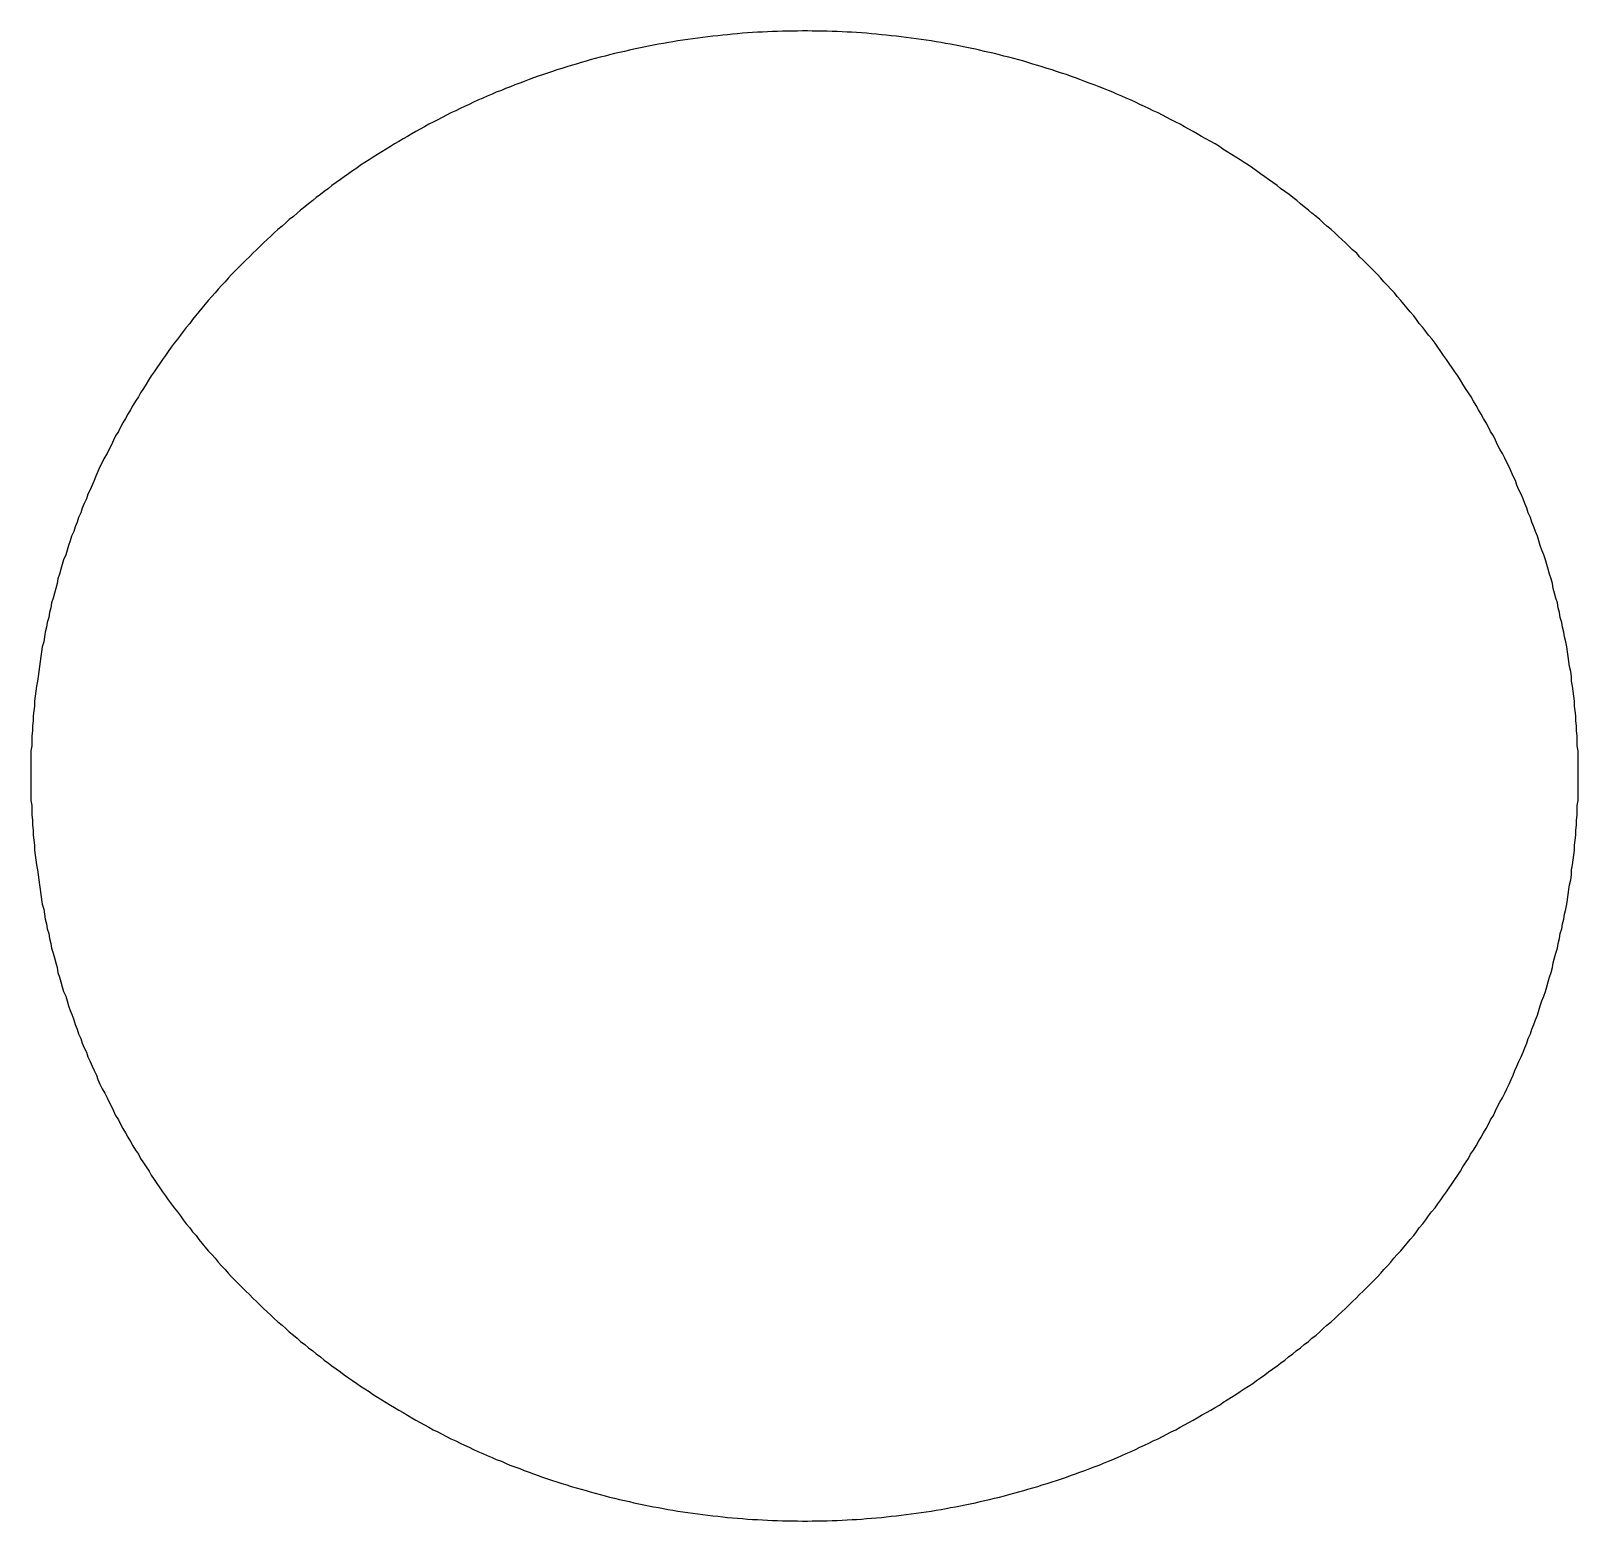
# Model space of a CAD drawing. Extents: x 4511820 to 5180432, y -1526536 to -944957.
# Drawn here: x 5013706.24 to 5013724.43, y -1423181.41 to -1423163.89 of the extents above; entities that cross this region are included whole.
import ezdxf

# ---------------------------------------------------------------- set-up
doc = ezdxf.new("R2010")
doc.units = 0
doc.header["$MEASUREMENT"] = 0
doc.layers.add('Z-Kúrenie', color=101, linetype='CONTINUOUS')

msp = doc.modelspace()

# ---------------------------------------------------------------- linework, layer by layer
at = {"layer": 'Z-Kúrenie'}
for points in [[(5013724.432, -1423172.648, 0), (5013724.432, -1423172.589, 0), (5013724.432, -1423172.531, 0), (5013724.432, -1423172.472, 0), (5013724.432, -1423172.414, 0), (5013724.432, -1423172.356, 0), (5013724.423, -1423172.297, 0), (5013724.423, -1423172.239, 0), (5013724.423, -1423172.18, 0), (5013724.415, -1423172.122, 0), (5013724.415, -1423172.063, 0), (5013724.407, -1423172.005, 0), (5013724.407, -1423171.947, 0), (5013724.398, -1423171.888, 0), (5013724.39, -1423171.83, 0), (5013724.39, -1423171.772, 0), (5013724.381, -1423171.714, 0), (5013724.373, -1423171.655, 0), (5013724.365, -1423171.597, 0), (5013724.356, -1423171.539, 0), (5013724.356, -1423171.481, 0), (5013724.348, -1423171.423, 0), (5013724.331, -1423171.365, 0), (5013724.323, -1423171.307, 0), (5013724.315, -1423171.249, 0), (5013724.306, -1423171.191, 0), (5013724.298, -1423171.134, 0), (5013724.289, -1423171.076, 0), (5013724.273, -1423171.018, 0), (5013724.264, -1423170.961, 0), (5013724.248, -1423170.903, 0), (5013724.239, -1423170.846, 0), (5013724.222, -1423170.789, 0), (5013724.214, -1423170.732, 0), (5013724.197, -1423170.675, 0), (5013724.189, -1423170.618, 0), (5013724.172, -1423170.561, 0), (5013724.156, -1423170.504, 0), (5013724.139, -1423170.447, 0), (5013724.13, -1423170.391, 0), (5013724.114, -1423170.334, 0), (5013724.097, -1423170.278, 0), (5013724.08, -1423170.222, 0), (5013724.063, -1423170.166, 0), (5013724.047, -1423170.11, 0), (5013724.03, -1423170.054, 0), (5013724.005, -1423169.998, 0), (5013723.988, -1423169.942, 0), (5013723.971, -1423169.887, 0), (5013723.955, -1423169.832, 0), (5013723.93, -1423169.776, 0), (5013723.913, -1423169.721, 0), (5013723.888, -1423169.667, 0), (5013723.871, -1423169.612, 0), (5013723.846, -1423169.557, 0), (5013723.829, -1423169.503, 0), (5013723.804, -1423169.448, 0), (5013723.787, -1423169.394, 0), (5013723.762, -1423169.34, 0), (5013723.737, -1423169.286, 0), (5013723.712, -1423169.232, 0), (5013723.695, -1423169.179, 0), (5013723.67, -1423169.126, 0), (5013723.645, -1423169.072, 0), (5013723.62, -1423169.019, 0), (5013723.595, -1423168.966, 0), (5013723.57, -1423168.914, 0), (5013723.545, -1423168.861, 0), (5013723.511, -1423168.809, 0), (5013723.486, -1423168.757, 0), (5013723.461, -1423168.705, 0), (5013723.436, -1423168.653, 0), (5013723.402, -1423168.601, 0), (5013723.377, -1423168.55, 0), (5013723.352, -1423168.499, 0), (5013723.319, -1423168.447, 0), (5013723.294, -1423168.397, 0), (5013723.26, -1423168.346, 0), (5013723.235, -1423168.296, 0), (5013723.201, -1423168.245, 0), (5013723.176, -1423168.195, 0), (5013723.143, -1423168.145, 0), (5013723.109, -1423168.096, 0), (5013723.076, -1423168.046, 0), (5013723.051, -1423167.997, 0), (5013723.017, -1423167.948, 0), (5013722.984, -1423167.899, 0), (5013722.95, -1423167.851, 0), (5013722.917, -1423167.803, 0), (5013722.883, -1423167.754, 0), (5013722.85, -1423167.707, 0), (5013722.817, -1423167.659, 0), (5013722.783, -1423167.611, 0), (5013722.75, -1423167.564, 0), (5013722.716, -1423167.517, 0), (5013722.674, -1423167.47, 0), (5013722.641, -1423167.424, 0), (5013722.607, -1423167.378, 0), (5013722.565, -1423167.332, 0), (5013722.532, -1423167.286, 0), (5013722.499, -1423167.24, 0), (5013722.457, -1423167.195, 0), (5013722.423, -1423167.15, 0), (5013722.381, -1423167.105, 0), (5013722.348, -1423167.061, 0), (5013722.306, -1423167.016, 0), (5013722.273, -1423166.972, 0), (5013722.231, -1423166.929, 0), (5013722.189, -1423166.885, 0), (5013722.147, -1423166.842, 0), (5013722.114, -1423166.799, 0), (5013722.072, -1423166.756, 0), (5013722.03, -1423166.714, 0), (5013721.988, -1423166.671, 0), (5013721.946, -1423166.629, 0), (5013721.904, -1423166.588, 0), (5013721.863, -1423166.546, 0), (5013721.829, -1423166.505, 0), (5013721.779, -1423166.464, 0), (5013721.737, -1423166.424, 0), (5013721.695, -1423166.384, 0), (5013721.653, -1423166.344, 0), (5013721.611, -1423166.304, 0), (5013721.57, -1423166.264, 0), (5013721.528, -1423166.225, 0), (5013721.478, -1423166.186, 0), (5013721.436, -1423166.148, 0), (5013721.394, -1423166.11, 0), (5013721.352, -1423166.072, 0), (5013721.302, -1423166.034, 0), (5013721.26, -1423165.997, 0), (5013721.21, -1423165.959, 0), (5013721.168, -1423165.923, 0), (5013721.126, -1423165.886, 0), (5013721.076, -1423165.85, 0), (5013721.034, -1423165.814, 0), (5013720.984, -1423165.778, 0), (5013720.934, -1423165.743, 0), (5013720.892, -1423165.708, 0), (5013720.842, -1423165.673, 0), (5013720.791, -1423165.639, 0), (5013720.75, -1423165.605, 0), (5013720.699, -1423165.571, 0), (5013720.649, -1423165.537, 0), (5013720.607, -1423165.504, 0), (5013720.557, -1423165.471, 0), (5013720.507, -1423165.439, 0), (5013720.457, -1423165.407, 0), (5013720.406, -1423165.375, 0), (5013720.356, -1423165.343, 0), (5013720.306, -1423165.312, 0), (5013720.256, -1423165.281, 0), (5013720.214, -1423165.25, 0), (5013720.164, -1423165.22, 0), (5013720.113, -1423165.19, 0), (5013720.055, -1423165.16, 0), (5013720.005, -1423165.131, 0), (5013719.954, -1423165.102, 0), (5013719.904, -1423165.073, 0), (5013719.854, -1423165.045, 0), (5013719.804, -1423165.017, 0), (5013719.754, -1423164.989, 0), (5013719.703, -1423164.962, 0), (5013719.645, -1423164.935, 0), (5013719.595, -1423164.908, 0), (5013719.544, -1423164.881, 0), (5013719.494, -1423164.855, 0), (5013719.436, -1423164.83, 0), (5013719.385, -1423164.804, 0), (5013719.335, -1423164.779, 0), (5013719.277, -1423164.755, 0), (5013719.226, -1423164.73, 0), (5013719.176, -1423164.706, 0), (5013719.118, -1423164.682, 0), (5013719.067, -1423164.659, 0), (5013719.009, -1423164.636, 0), (5013718.959, -1423164.613, 0), (5013718.908, -1423164.591, 0), (5013718.85, -1423164.569, 0), (5013718.8, -1423164.547, 0), (5013718.741, -1423164.526, 0), (5013718.682, -1423164.505, 0), (5013718.632, -1423164.484, 0), (5013718.574, -1423164.464, 0), (5013718.523, -1423164.444, 0), (5013718.465, -1423164.424, 0), (5013718.415, -1423164.405, 0), (5013718.356, -1423164.386, 0), (5013718.298, -1423164.368, 0), (5013718.247, -1423164.349, 0), (5013718.189, -1423164.332, 0), (5013718.13, -1423164.314, 0), (5013718.08, -1423164.297, 0), (5013718.021, -1423164.28, 0), (5013717.963, -1423164.264, 0), (5013717.913, -1423164.247, 0), (5013717.854, -1423164.232, 0), (5013717.795, -1423164.216, 0), (5013717.737, -1423164.201, 0), (5013717.678, -1423164.187, 0), (5013717.628, -1423164.172, 0), (5013717.569, -1423164.158, 0), (5013717.511, -1423164.145, 0), (5013717.452, -1423164.131, 0), (5013717.394, -1423164.118, 0), (5013717.344, -1423164.106, 0), (5013717.285, -1423164.094, 0), (5013717.226, -1423164.082, 0), (5013717.168, -1423164.07, 0), (5013717.109, -1423164.059, 0), (5013717.051, -1423164.048, 0), (5013716.992, -1423164.038, 0), (5013716.942, -1423164.028, 0), (5013716.883, -1423164.018, 0), (5013716.825, -1423164.009, 0), (5013716.766, -1423164, 0), (5013716.707, -1423163.991, 0), (5013716.649, -1423163.983, 0), (5013716.59, -1423163.975, 0), (5013716.532, -1423163.967, 0), (5013716.473, -1423163.96, 0), (5013716.415, -1423163.953, 0), (5013716.356, -1423163.947, 0), (5013716.297, -1423163.94, 0), (5013716.239, -1423163.935, 0), (5013716.18, -1423163.929, 0), (5013716.122, -1423163.924, 0), (5013716.063, -1423163.919, 0), (5013716.005, -1423163.915, 0), (5013715.946, -1423163.911, 0), (5013715.887, -1423163.907, 0), (5013715.837, -1423163.904, 0), (5013715.779, -1423163.901, 0), (5013715.72, -1423163.899, 0), (5013715.661, -1423163.897, 0), (5013715.603, -1423163.895, 0), (5013715.544, -1423163.893, 0), (5013715.486, -1423163.892, 0), (5013715.427, -1423163.892, 0), (5013715.369, -1423163.891, 0), (5013715.31, -1423163.891, 0), (5013715.251, -1423163.892, 0), (5013715.193, -1423163.892, 0), (5013715.134, -1423163.893, 0), (5013715.076, -1423163.895, 0), (5013715.017, -1423163.897, 0), (5013714.958, -1423163.899, 0), (5013714.9, -1423163.901, 0), (5013714.841, -1423163.904, 0), (5013714.783, -1423163.907, 0), (5013714.724, -1423163.911, 0), (5013714.666, -1423163.915, 0), (5013714.607, -1423163.919, 0), (5013714.548, -1423163.924, 0), (5013714.49, -1423163.929, 0), (5013714.431, -1423163.935, 0), (5013714.373, -1423163.94, 0), (5013714.314, -1423163.947, 0), (5013714.256, -1423163.953, 0), (5013714.197, -1423163.96, 0), (5013714.138, -1423163.967, 0), (5013714.08, -1423163.975, 0), (5013714.021, -1423163.983, 0), (5013713.963, -1423163.991, 0), (5013713.904, -1423164, 0), (5013713.845, -1423164.009, 0), (5013713.787, -1423164.018, 0), (5013713.737, -1423164.028, 0), (5013713.678, -1423164.038, 0), (5013713.62, -1423164.048, 0), (5013713.561, -1423164.059, 0), (5013713.502, -1423164.07, 0), (5013713.444, -1423164.082, 0), (5013713.385, -1423164.094, 0), (5013713.327, -1423164.106, 0), (5013713.276, -1423164.118, 0), (5013713.218, -1423164.131, 0), (5013713.159, -1423164.145, 0), (5013713.101, -1423164.158, 0), (5013713.042, -1423164.172, 0), (5013712.992, -1423164.187, 0), (5013712.933, -1423164.201, 0), (5013712.875, -1423164.216, 0), (5013712.816, -1423164.232, 0), (5013712.766, -1423164.247, 0), (5013712.707, -1423164.264, 0), (5013712.649, -1423164.28, 0), (5013712.59, -1423164.297, 0), (5013712.54, -1423164.314, 0), (5013712.481, -1423164.332, 0), (5013712.423, -1423164.349, 0), (5013712.373, -1423164.368, 0), (5013712.314, -1423164.386, 0), (5013712.264, -1423164.405, 0), (5013712.205, -1423164.424, 0), (5013712.147, -1423164.444, 0), (5013712.096, -1423164.464, 0), (5013712.038, -1423164.484, 0), (5013711.988, -1423164.505, 0), (5013711.929, -1423164.526, 0), (5013711.879, -1423164.547, 0), (5013711.82, -1423164.569, 0), (5013711.77, -1423164.591, 0), (5013711.711, -1423164.613, 0), (5013711.661, -1423164.636, 0), (5013711.603, -1423164.659, 0), (5013711.552, -1423164.682, 0), (5013711.494, -1423164.706, 0), (5013711.444, -1423164.73, 0), (5013711.393, -1423164.755, 0), (5013711.335, -1423164.779, 0), (5013711.285, -1423164.804, 0), (5013711.234, -1423164.83, 0), (5013711.176, -1423164.855, 0), (5013711.126, -1423164.881, 0), (5013711.075, -1423164.908, 0), (5013711.025, -1423164.935, 0), (5013710.967, -1423164.962, 0), (5013710.916, -1423164.989, 0), (5013710.866, -1423165.017, 0), (5013710.816, -1423165.045, 0), (5013710.766, -1423165.073, 0), (5013710.716, -1423165.102, 0), (5013710.665, -1423165.131, 0), (5013710.615, -1423165.16, 0), (5013710.565, -1423165.19, 0), (5013710.515, -1423165.22, 0), (5013710.465, -1423165.25, 0), (5013710.414, -1423165.281, 0), (5013710.364, -1423165.312, 0), (5013710.314, -1423165.343, 0), (5013710.264, -1423165.375, 0), (5013710.214, -1423165.407, 0), (5013710.163, -1423165.439, 0), (5013710.113, -1423165.471, 0), (5013710.071, -1423165.504, 0), (5013710.021, -1423165.537, 0), (5013709.971, -1423165.571, 0), (5013709.921, -1423165.605, 0), (5013709.879, -1423165.639, 0), (5013709.829, -1423165.673, 0), (5013709.778, -1423165.708, 0), (5013709.736, -1423165.743, 0), (5013709.686, -1423165.778, 0), (5013709.644, -1423165.814, 0), (5013709.594, -1423165.85, 0), (5013709.552, -1423165.886, 0), (5013709.502, -1423165.923, 0), (5013709.46, -1423165.959, 0), (5013709.41, -1423165.997, 0), (5013709.368, -1423166.034, 0), (5013709.326, -1423166.072, 0), (5013709.276, -1423166.11, 0), (5013709.234, -1423166.148, 0), (5013709.193, -1423166.186, 0), (5013709.142, -1423166.225, 0), (5013709.1, -1423166.264, 0), (5013709.059, -1423166.304, 0), (5013709.017, -1423166.344, 0), (5013708.975, -1423166.384, 0), (5013708.933, -1423166.424, 0), (5013708.891, -1423166.464, 0), (5013708.849, -1423166.505, 0), (5013708.808, -1423166.546, 0), (5013708.766, -1423166.588, 0), (5013708.724, -1423166.629, 0), (5013708.682, -1423166.671, 0), (5013708.64, -1423166.714, 0), (5013708.598, -1423166.756, 0), (5013708.557, -1423166.799, 0), (5013708.523, -1423166.842, 0), (5013708.481, -1423166.885, 0), (5013708.439, -1423166.929, 0), (5013708.406, -1423166.972, 0), (5013708.364, -1423167.016, 0), (5013708.322, -1423167.061, 0), (5013708.289, -1423167.105, 0), (5013708.247, -1423167.15, 0), (5013708.213, -1423167.195, 0), (5013708.172, -1423167.24, 0), (5013708.138, -1423167.286, 0), (5013708.105, -1423167.332, 0), (5013708.063, -1423167.378, 0), (5013708.029, -1423167.424, 0), (5013707.996, -1423167.47, 0), (5013707.962, -1423167.517, 0), (5013707.921, -1423167.564, 0), (5013707.887, -1423167.611, 0), (5013707.854, -1423167.659, 0), (5013707.82, -1423167.707, 0), (5013707.787, -1423167.754, 0), (5013707.753, -1423167.803, 0), (5013707.72, -1423167.851, 0), (5013707.686, -1423167.899, 0), (5013707.653, -1423167.948, 0), (5013707.619, -1423167.997, 0), (5013707.594, -1423168.046, 0), (5013707.561, -1423168.096, 0), (5013707.527, -1423168.145, 0), (5013707.502, -1423168.195, 0), (5013707.469, -1423168.245, 0), (5013707.435, -1423168.296, 0), (5013707.41, -1423168.346, 0), (5013707.377, -1423168.397, 0), (5013707.351, -1423168.447, 0), (5013707.318, -1423168.499, 0), (5013707.293, -1423168.55, 0), (5013707.268, -1423168.601, 0), (5013707.234, -1423168.653, 0), (5013707.209, -1423168.705, 0), (5013707.184, -1423168.757, 0), (5013707.159, -1423168.809, 0), (5013707.134, -1423168.861, 0), (5013707.1, -1423168.914, 0), (5013707.075, -1423168.966, 0), (5013707.05, -1423169.019, 0), (5013707.025, -1423169.072, 0), (5013707, -1423169.126, 0), (5013706.983, -1423169.179, 0), (5013706.958, -1423169.232, 0), (5013706.933, -1423169.286, 0), (5013706.908, -1423169.34, 0), (5013706.891, -1423169.394, 0), (5013706.866, -1423169.448, 0), (5013706.841, -1423169.503, 0), (5013706.824, -1423169.557, 0), (5013706.799, -1423169.612, 0), (5013706.782, -1423169.667, 0), (5013706.757, -1423169.721, 0), (5013706.741, -1423169.776, 0), (5013706.715, -1423169.832, 0), (5013706.699, -1423169.887, 0), (5013706.682, -1423169.942, 0), (5013706.665, -1423169.998, 0), (5013706.648, -1423170.054, 0), (5013706.623, -1423170.11, 0), (5013706.607, -1423170.166, 0), (5013706.59, -1423170.222, 0), (5013706.573, -1423170.278, 0), (5013706.556, -1423170.334, 0), (5013706.548, -1423170.391, 0), (5013706.531, -1423170.447, 0), (5013706.515, -1423170.504, 0), (5013706.498, -1423170.561, 0), (5013706.481, -1423170.618, 0), (5013706.473, -1423170.675, 0), (5013706.456, -1423170.732, 0), (5013706.448, -1423170.789, 0), (5013706.431, -1423170.846, 0), (5013706.423, -1423170.903, 0), (5013706.406, -1423170.961, 0), (5013706.397, -1423171.018, 0), (5013706.389, -1423171.076, 0), (5013706.372, -1423171.134, 0), (5013706.364, -1423171.191, 0), (5013706.356, -1423171.249, 0), (5013706.347, -1423171.307, 0), (5013706.339, -1423171.365, 0), (5013706.33, -1423171.423, 0), (5013706.322, -1423171.481, 0), (5013706.314, -1423171.539, 0), (5013706.305, -1423171.597, 0), (5013706.297, -1423171.655, 0), (5013706.289, -1423171.714, 0), (5013706.28, -1423171.772, 0), (5013706.28, -1423171.83, 0), (5013706.272, -1423171.888, 0), (5013706.264, -1423171.947, 0), (5013706.264, -1423172.005, 0), (5013706.255, -1423172.063, 0), (5013706.255, -1423172.122, 0), (5013706.247, -1423172.18, 0), (5013706.247, -1423172.239, 0), (5013706.247, -1423172.297, 0), (5013706.238, -1423172.356, 0), (5013706.238, -1423172.414, 0), (5013706.238, -1423172.472, 0), (5013706.238, -1423172.531, 0), (5013706.238, -1423172.589, 0), (5013706.238, -1423172.648, 0)], [(5013706.238, -1423172.648, 0), (5013706.238, -1423172.706, 0), (5013706.238, -1423172.765, 0), (5013706.238, -1423172.823, 0), (5013706.238, -1423172.881, 0), (5013706.238, -1423172.94, 0), (5013706.247, -1423172.998, 0), (5013706.247, -1423173.057, 0), (5013706.247, -1423173.115, 0), (5013706.255, -1423173.174, 0), (5013706.255, -1423173.232, 0), (5013706.264, -1423173.291, 0), (5013706.264, -1423173.349, 0), (5013706.272, -1423173.407, 0), (5013706.28, -1423173.466, 0), (5013706.28, -1423173.524, 0), (5013706.289, -1423173.582, 0), (5013706.297, -1423173.64, 0), (5013706.305, -1423173.699, 0), (5013706.314, -1423173.757, 0), (5013706.322, -1423173.815, 0), (5013706.33, -1423173.873, 0), (5013706.339, -1423173.931, 0), (5013706.347, -1423173.989, 0), (5013706.356, -1423174.047, 0), (5013706.364, -1423174.105, 0), (5013706.372, -1423174.162, 0), (5013706.389, -1423174.22, 0), (5013706.397, -1423174.278, 0), (5013706.406, -1423174.335, 0), (5013706.423, -1423174.393, 0), (5013706.431, -1423174.45, 0), (5013706.448, -1423174.507, 0), (5013706.456, -1423174.564, 0), (5013706.473, -1423174.622, 0), (5013706.481, -1423174.679, 0), (5013706.498, -1423174.735, 0), (5013706.515, -1423174.792, 0), (5013706.531, -1423174.849, 0), (5013706.548, -1423174.905, 0), (5013706.556, -1423174.962, 0), (5013706.573, -1423175.018, 0), (5013706.59, -1423175.075, 0), (5013706.607, -1423175.131, 0), (5013706.623, -1423175.187, 0), (5013706.648, -1423175.243, 0), (5013706.665, -1423175.298, 0), (5013706.682, -1423175.354, 0), (5013706.699, -1423175.409, 0), (5013706.724, -1423175.465, 0), (5013706.741, -1423175.52, 0), (5013706.757, -1423175.575, 0), (5013706.782, -1423175.63, 0), (5013706.799, -1423175.685, 0), (5013706.824, -1423175.739, 0), (5013706.841, -1423175.794, 0), (5013706.866, -1423175.848, 0), (5013706.891, -1423175.902, 0), (5013706.908, -1423175.956, 0), (5013706.933, -1423176.01, 0), (5013706.958, -1423176.064, 0), (5013706.983, -1423176.118, 0), (5013707.008, -1423176.171, 0), (5013707.025, -1423176.224, 0), (5013707.05, -1423176.277, 0), (5013707.075, -1423176.33, 0), (5013707.109, -1423176.383, 0), (5013707.134, -1423176.436, 0), (5013707.159, -1423176.488, 0), (5013707.184, -1423176.54, 0), (5013707.209, -1423176.592, 0), (5013707.234, -1423176.644, 0), (5013707.268, -1423176.696, 0), (5013707.293, -1423176.747, 0), (5013707.318, -1423176.798, 0), (5013707.351, -1423176.849, 0), (5013707.377, -1423176.9, 0), (5013707.41, -1423176.951, 0), (5013707.435, -1423177.001, 0), (5013707.469, -1423177.052, 0), (5013707.502, -1423177.102, 0), (5013707.527, -1423177.152, 0), (5013707.561, -1423177.201, 0), (5013707.594, -1423177.251, 0), (5013707.628, -1423177.3, 0), (5013707.653, -1423177.349, 0), (5013707.686, -1423177.398, 0), (5013707.72, -1423177.446, 0), (5013707.753, -1423177.495, 0), (5013707.787, -1423177.543, 0), (5013707.82, -1423177.591, 0), (5013707.854, -1423177.638, 0), (5013707.887, -1423177.686, 0), (5013707.921, -1423177.733, 0), (5013707.962, -1423177.78, 0), (5013707.996, -1423177.827, 0), (5013708.029, -1423177.873, 0), (5013708.063, -1423177.92, 0), (5013708.105, -1423177.966, 0), (5013708.138, -1423178.012, 0), (5013708.18, -1423178.057, 0), (5013708.213, -1423178.102, 0), (5013708.247, -1423178.148, 0), (5013708.289, -1423178.192, 0), (5013708.322, -1423178.237, 0), (5013708.364, -1423178.281, 0), (5013708.406, -1423178.325, 0), (5013708.439, -1423178.369, 0), (5013708.481, -1423178.413, 0), (5013708.523, -1423178.456, 0), (5013708.557, -1423178.499, 0), (5013708.598, -1423178.542, 0), (5013708.64, -1423178.584, 0), (5013708.682, -1423178.627, 0), (5013708.724, -1423178.669, 0), (5013708.766, -1423178.71, 0), (5013708.808, -1423178.752, 0), (5013708.849, -1423178.793, 0), (5013708.891, -1423178.834, 0), (5013708.933, -1423178.874, 0), (5013708.975, -1423178.915, 0), (5013709.017, -1423178.955, 0), (5013709.059, -1423178.995, 0), (5013709.1, -1423179.034, 0), (5013709.142, -1423179.073, 0), (5013709.193, -1423179.112, 0), (5013709.234, -1423179.151, 0), (5013709.276, -1423179.189, 0), (5013709.326, -1423179.227, 0), (5013709.368, -1423179.265, 0), (5013709.41, -1423179.302, 0), (5013709.46, -1423179.34, 0), (5013709.502, -1423179.376, 0), (5013709.552, -1423179.413, 0), (5013709.594, -1423179.449, 0), (5013709.644, -1423179.485, 0), (5013709.686, -1423179.521, 0), (5013709.736, -1423179.556, 0), (5013709.778, -1423179.591, 0), (5013709.829, -1423179.626, 0), (5013709.879, -1423179.661, 0), (5013709.921, -1423179.695, 0), (5013709.971, -1423179.729, 0), (5013710.021, -1423179.762, 0), (5013710.071, -1423179.796, 0), (5013710.113, -1423179.828, 0), (5013710.163, -1423179.861, 0), (5013710.214, -1423179.893, 0), (5013710.264, -1423179.925, 0), (5013710.314, -1423179.957, 0), (5013710.364, -1423179.988, 0), (5013710.414, -1423180.019, 0), (5013710.465, -1423180.05, 0), (5013710.515, -1423180.081, 0), (5013710.565, -1423180.111, 0), (5013710.615, -1423180.14, 0), (5013710.665, -1423180.17, 0), (5013710.716, -1423180.199, 0), (5013710.766, -1423180.228, 0), (5013710.816, -1423180.256, 0), (5013710.866, -1423180.284, 0), (5013710.916, -1423180.312, 0), (5013710.967, -1423180.34, 0), (5013711.025, -1423180.367, 0), (5013711.075, -1423180.394, 0), (5013711.126, -1423180.42, 0), (5013711.176, -1423180.446, 0), (5013711.234, -1423180.472, 0), (5013711.285, -1423180.498, 0), (5013711.335, -1423180.523, 0), (5013711.393, -1423180.547, 0), (5013711.444, -1423180.572, 0), (5013711.494, -1423180.596, 0), (5013711.552, -1423180.62, 0), (5013711.603, -1423180.643, 0), (5013711.661, -1423180.666, 0), (5013711.711, -1423180.689, 0), (5013711.77, -1423180.712, 0), (5013711.82, -1423180.734, 0), (5013711.87, -1423180.756, 0), (5013711.929, -1423180.777, 0), (5013711.988, -1423180.798, 0), (5013712.038, -1423180.819, 0), (5013712.096, -1423180.839, 0), (5013712.147, -1423180.859, 0), (5013712.205, -1423180.879, 0), (5013712.255, -1423180.898, 0), (5013712.314, -1423180.917, 0), (5013712.373, -1423180.936, 0), (5013712.423, -1423180.954, 0), (5013712.481, -1423180.972, 0), (5013712.54, -1423180.99, 0), (5013712.59, -1423181.007, 0), (5013712.649, -1423181.024, 0), (5013712.707, -1423181.04, 0), (5013712.766, -1423181.057, 0), (5013712.816, -1423181.072, 0), (5013712.875, -1423181.088, 0), (5013712.933, -1423181.103, 0), (5013712.992, -1423181.118, 0), (5013713.042, -1423181.132, 0), (5013713.101, -1423181.146, 0), (5013713.159, -1423181.16, 0), (5013713.218, -1423181.173, 0), (5013713.276, -1423181.186, 0), (5013713.327, -1423181.199, 0), (5013713.385, -1423181.211, 0), (5013713.444, -1423181.223, 0), (5013713.502, -1423181.235, 0), (5013713.561, -1423181.246, 0), (5013713.62, -1423181.257, 0), (5013713.678, -1423181.267, 0), (5013713.728, -1423181.278, 0), (5013713.787, -1423181.287, 0), (5013713.845, -1423181.297, 0), (5013713.904, -1423181.306, 0), (5013713.963, -1423181.314, 0), (5013714.021, -1423181.323, 0), (5013714.08, -1423181.331, 0), (5013714.138, -1423181.338, 0), (5013714.197, -1423181.346, 0), (5013714.256, -1423181.353, 0), (5013714.314, -1423181.359, 0), (5013714.373, -1423181.365, 0), (5013714.431, -1423181.371, 0), (5013714.49, -1423181.376, 0), (5013714.548, -1423181.382, 0), (5013714.607, -1423181.386, 0), (5013714.666, -1423181.391, 0), (5013714.724, -1423181.395, 0), (5013714.783, -1423181.398, 0), (5013714.841, -1423181.402, 0), (5013714.9, -1423181.405, 0), (5013714.958, -1423181.407, 0), (5013715.017, -1423181.409, 0), (5013715.076, -1423181.411, 0), (5013715.134, -1423181.413, 0), (5013715.193, -1423181.414, 0), (5013715.251, -1423181.414, 0), (5013715.31, -1423181.415, 0), (5013715.369, -1423181.415, 0), (5013715.427, -1423181.414, 0), (5013715.486, -1423181.414, 0), (5013715.544, -1423181.413, 0), (5013715.603, -1423181.411, 0), (5013715.661, -1423181.409, 0), (5013715.72, -1423181.407, 0), (5013715.779, -1423181.405, 0), (5013715.837, -1423181.402, 0), (5013715.896, -1423181.398, 0), (5013715.946, -1423181.395, 0), (5013716.005, -1423181.391, 0), (5013716.063, -1423181.386, 0), (5013716.122, -1423181.382, 0), (5013716.18, -1423181.376, 0), (5013716.239, -1423181.371, 0), (5013716.297, -1423181.365, 0), (5013716.356, -1423181.359, 0), (5013716.415, -1423181.353, 0), (5013716.473, -1423181.346, 0), (5013716.532, -1423181.338, 0), (5013716.59, -1423181.331, 0), (5013716.649, -1423181.323, 0), (5013716.707, -1423181.314, 0), (5013716.766, -1423181.306, 0), (5013716.825, -1423181.297, 0), (5013716.883, -1423181.287, 0), (5013716.942, -1423181.278, 0), (5013717, -1423181.267, 0), (5013717.051, -1423181.257, 0), (5013717.109, -1423181.246, 0), (5013717.168, -1423181.235, 0), (5013717.226, -1423181.223, 0), (5013717.285, -1423181.211, 0), (5013717.344, -1423181.199, 0), (5013717.402, -1423181.186, 0), (5013717.452, -1423181.173, 0), (5013717.511, -1423181.16, 0), (5013717.569, -1423181.146, 0), (5013717.628, -1423181.132, 0), (5013717.687, -1423181.118, 0), (5013717.737, -1423181.103, 0), (5013717.795, -1423181.088, 0), (5013717.854, -1423181.072, 0), (5013717.913, -1423181.057, 0), (5013717.963, -1423181.04, 0), (5013718.021, -1423181.024, 0), (5013718.08, -1423181.007, 0), (5013718.13, -1423180.99, 0), (5013718.189, -1423180.972, 0), (5013718.247, -1423180.954, 0), (5013718.298, -1423180.936, 0), (5013718.356, -1423180.917, 0), (5013718.415, -1423180.898, 0), (5013718.465, -1423180.879, 0), (5013718.523, -1423180.859, 0), (5013718.574, -1423180.839, 0), (5013718.632, -1423180.819, 0), (5013718.691, -1423180.798, 0), (5013718.741, -1423180.777, 0), (5013718.8, -1423180.756, 0), (5013718.85, -1423180.734, 0), (5013718.908, -1423180.712, 0), (5013718.959, -1423180.689, 0), (5013719.017, -1423180.666, 0), (5013719.067, -1423180.643, 0), (5013719.118, -1423180.62, 0), (5013719.176, -1423180.596, 0), (5013719.226, -1423180.572, 0), (5013719.277, -1423180.547, 0), (5013719.335, -1423180.523, 0), (5013719.385, -1423180.498, 0), (5013719.436, -1423180.472, 0), (5013719.494, -1423180.446, 0), (5013719.544, -1423180.42, 0), (5013719.595, -1423180.394, 0), (5013719.645, -1423180.367, 0), (5013719.703, -1423180.34, 0), (5013719.754, -1423180.312, 0), (5013719.804, -1423180.284, 0), (5013719.854, -1423180.256, 0), (5013719.904, -1423180.228, 0), (5013719.954, -1423180.199, 0), (5013720.005, -1423180.17, 0), (5013720.063, -1423180.14, 0), (5013720.113, -1423180.111, 0), (5013720.164, -1423180.081, 0), (5013720.214, -1423180.05, 0), (5013720.256, -1423180.019, 0), (5013720.306, -1423179.988, 0), (5013720.356, -1423179.957, 0), (5013720.406, -1423179.925, 0), (5013720.457, -1423179.893, 0), (5013720.507, -1423179.861, 0), (5013720.557, -1423179.828, 0), (5013720.607, -1423179.796, 0), (5013720.649, -1423179.762, 0), (5013720.699, -1423179.729, 0), (5013720.75, -1423179.695, 0), (5013720.791, -1423179.661, 0), (5013720.842, -1423179.626, 0), (5013720.892, -1423179.591, 0), (5013720.934, -1423179.556, 0), (5013720.984, -1423179.521, 0), (5013721.026, -1423179.485, 0), (5013721.076, -1423179.449, 0), (5013721.118, -1423179.413, 0), (5013721.168, -1423179.376, 0), (5013721.21, -1423179.34, 0), (5013721.26, -1423179.302, 0), (5013721.302, -1423179.265, 0), (5013721.352, -1423179.227, 0), (5013721.394, -1423179.189, 0), (5013721.436, -1423179.151, 0), (5013721.478, -1423179.112, 0), (5013721.528, -1423179.073, 0), (5013721.57, -1423179.034, 0), (5013721.611, -1423178.995, 0), (5013721.653, -1423178.955, 0), (5013721.695, -1423178.915, 0), (5013721.737, -1423178.874, 0), (5013721.779, -1423178.834, 0), (5013721.821, -1423178.793, 0), (5013721.863, -1423178.752, 0), (5013721.904, -1423178.71, 0), (5013721.946, -1423178.669, 0), (5013721.988, -1423178.627, 0), (5013722.03, -1423178.584, 0), (5013722.072, -1423178.542, 0), (5013722.114, -1423178.499, 0), (5013722.147, -1423178.456, 0), (5013722.189, -1423178.413, 0), (5013722.231, -1423178.369, 0), (5013722.264, -1423178.325, 0), (5013722.306, -1423178.281, 0), (5013722.348, -1423178.237, 0), (5013722.381, -1423178.192, 0), (5013722.423, -1423178.148, 0), (5013722.457, -1423178.102, 0), (5013722.499, -1423178.057, 0), (5013722.532, -1423178.012, 0), (5013722.565, -1423177.966, 0), (5013722.607, -1423177.92, 0), (5013722.641, -1423177.873, 0), (5013722.674, -1423177.827, 0), (5013722.708, -1423177.78, 0), (5013722.75, -1423177.733, 0), (5013722.783, -1423177.686, 0), (5013722.817, -1423177.638, 0), (5013722.85, -1423177.591, 0), (5013722.883, -1423177.543, 0), (5013722.917, -1423177.495, 0), (5013722.95, -1423177.446, 0), (5013722.984, -1423177.398, 0), (5013723.017, -1423177.349, 0), (5013723.051, -1423177.3, 0), (5013723.076, -1423177.251, 0), (5013723.109, -1423177.201, 0), (5013723.143, -1423177.152, 0), (5013723.168, -1423177.102, 0), (5013723.201, -1423177.052, 0), (5013723.235, -1423177.001, 0), (5013723.26, -1423176.951, 0), (5013723.294, -1423176.9, 0), (5013723.319, -1423176.849, 0), (5013723.352, -1423176.798, 0), (5013723.377, -1423176.747, 0), (5013723.402, -1423176.696, 0), (5013723.436, -1423176.644, 0), (5013723.461, -1423176.592, 0), (5013723.486, -1423176.54, 0), (5013723.511, -1423176.488, 0), (5013723.545, -1423176.436, 0), (5013723.57, -1423176.383, 0), (5013723.595, -1423176.33, 0), (5013723.62, -1423176.277, 0), (5013723.645, -1423176.224, 0), (5013723.67, -1423176.171, 0), (5013723.687, -1423176.118, 0), (5013723.712, -1423176.064, 0), (5013723.737, -1423176.01, 0), (5013723.762, -1423175.956, 0), (5013723.787, -1423175.902, 0), (5013723.804, -1423175.848, 0), (5013723.829, -1423175.794, 0), (5013723.846, -1423175.739, 0), (5013723.871, -1423175.685, 0), (5013723.888, -1423175.63, 0), (5013723.913, -1423175.575, 0), (5013723.93, -1423175.52, 0), (5013723.955, -1423175.465, 0), (5013723.971, -1423175.409, 0), (5013723.988, -1423175.354, 0), (5013724.005, -1423175.298, 0), (5013724.03, -1423175.243, 0), (5013724.047, -1423175.187, 0), (5013724.063, -1423175.131, 0), (5013724.08, -1423175.075, 0), (5013724.097, -1423175.018, 0), (5013724.114, -1423174.962, 0), (5013724.13, -1423174.905, 0), (5013724.139, -1423174.849, 0), (5013724.156, -1423174.792, 0), (5013724.172, -1423174.735, 0), (5013724.189, -1423174.679, 0), (5013724.197, -1423174.622, 0), (5013724.214, -1423174.564, 0), (5013724.222, -1423174.507, 0), (5013724.239, -1423174.45, 0), (5013724.248, -1423174.393, 0), (5013724.264, -1423174.335, 0), (5013724.273, -1423174.278, 0), (5013724.289, -1423174.22, 0), (5013724.298, -1423174.162, 0), (5013724.306, -1423174.105, 0), (5013724.315, -1423174.047, 0), (5013724.323, -1423173.989, 0), (5013724.331, -1423173.931, 0), (5013724.348, -1423173.873, 0), (5013724.356, -1423173.815, 0), (5013724.356, -1423173.757, 0), (5013724.365, -1423173.699, 0), (5013724.373, -1423173.64, 0), (5013724.381, -1423173.582, 0), (5013724.39, -1423173.524, 0), (5013724.39, -1423173.466, 0), (5013724.398, -1423173.407, 0), (5013724.407, -1423173.349, 0), (5013724.407, -1423173.291, 0), (5013724.415, -1423173.232, 0), (5013724.415, -1423173.174, 0), (5013724.423, -1423173.115, 0), (5013724.423, -1423173.057, 0), (5013724.423, -1423172.998, 0), (5013724.432, -1423172.94, 0), (5013724.432, -1423172.881, 0), (5013724.432, -1423172.823, 0), (5013724.432, -1423172.765, 0), (5013724.432, -1423172.706, 0), (5013724.432, -1423172.648, 0)]]:
    msp.add_polyline3d(points, dxfattribs=at)

doc.saveas('drawing.dxf')
